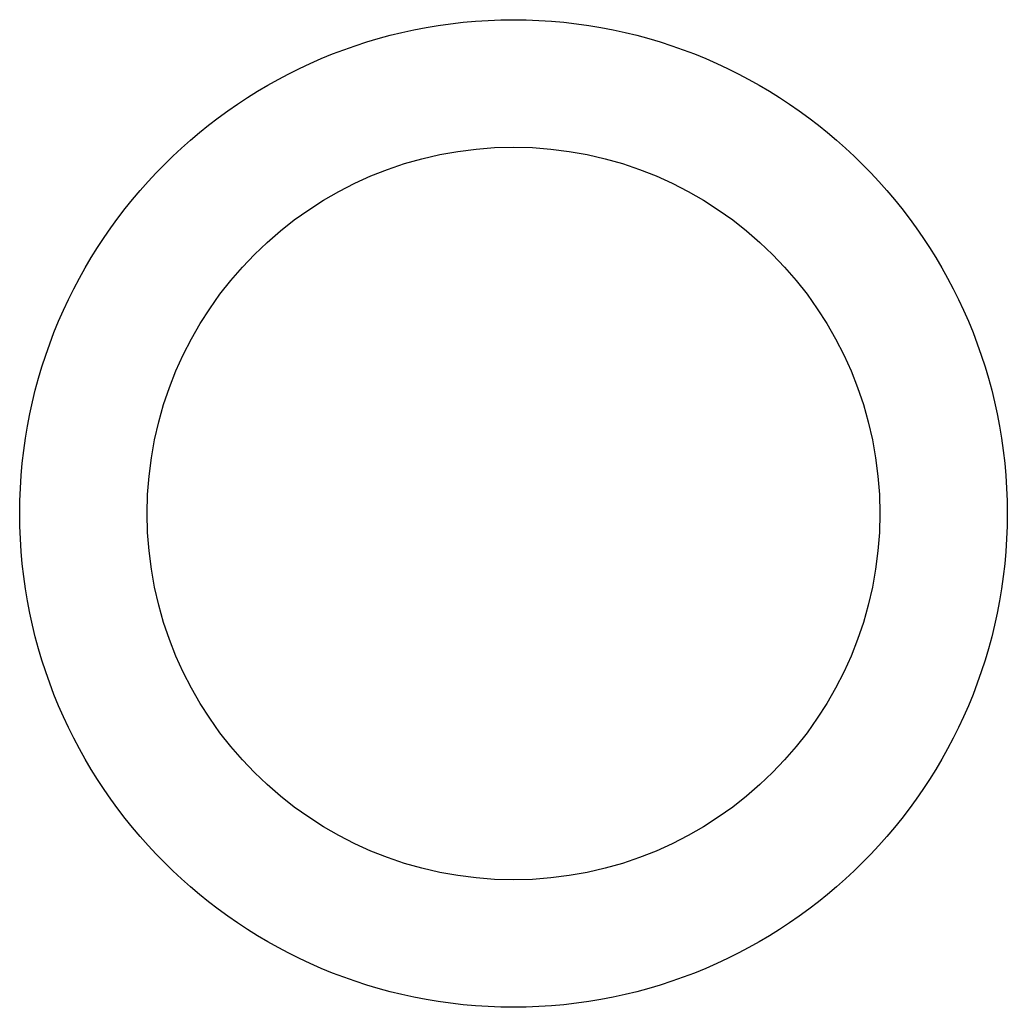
# Model space of a CAD drawing. Header units: inches. Extents: x 0 to 1.55, y 0 to 1.55.
import ezdxf

# ---------------------------------------------------------------- set-up
doc = ezdxf.new("R2010")
doc.units = ezdxf.units.IN
doc.header["$MEASUREMENT"] = 0
doc.layers.get('0').update_dxf_attribs({"lineweight": 25})

msp = doc.modelspace()

# ---------------------------------------------------------------- linework, layer by layer
for radius in [0.775, 0.575]:
    msp.add_circle((0.775, 0.775), radius)

doc.saveas('drawing.dxf')
